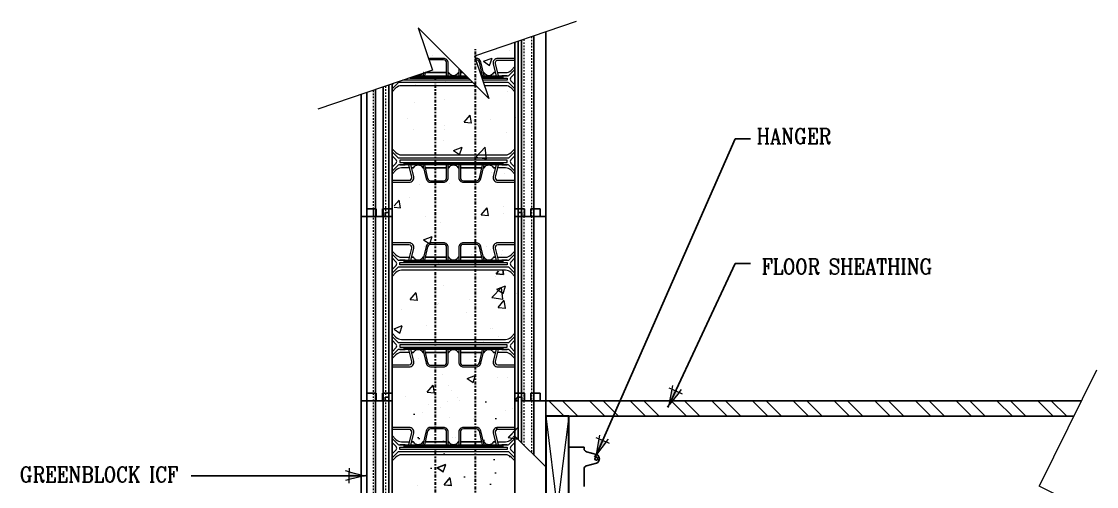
# Model space of a CAD drawing. Header units: inches. Extents: x -234.2 to -160.4, y 353.4 to 433.8.
# Drawn here: x -230.4 to -160.4, y 403.6 to 433.8 of the extents above; entities that cross this region are included whole.
import ezdxf

# ---------------------------------------------------------------- set-up
doc = ezdxf.new("R2010")
doc.units = ezdxf.units.IN
doc.header["$MEASUREMENT"] = 0
for name, pattern in [('CENTER', [2, 1.25, -0.25, 0.25, -0.25]), ('DASHED2', [0.375, 0.25, -0.125]), ('HIDDEN', [0.375, 0.25, -0.125])]:
    doc.linetypes.add(name, pattern=pattern)
for name, color, linetype, lineweight in [('A2 Hatch', 8, 'Continuous', 9), ('A4 medium', 7, 'Continuous', 35), ('DETAILS', 7, 'Continuous', 13), ('DIM', 3, 'Continuous', 13), ('REBAR', 2, 'CENTER', 30)]:
    doc.layers.add(name, color=color, linetype=linetype, lineweight=lineweight)
doc.styles.add('ARCTEXT', font='arctext.shx', dxfattribs={"width": 0.85})
doc.styles.add('RomanC', font='romanc.shx', dxfattribs={"width": 0.85, "height": 5})
doc.dimstyles.new('ARCTEXT1-4', dxfattribs={"dimtxt": 4, "dimasz": 2, "dimexe": 2, "dimexo": 2, "dimgap": 2, "dimtad": 1, "dimdec": 4, "dimzin": 3, "dimdsep": 46, "dimlunit": 4, "dimtxsty": 'ARCTEXT', "dimblk": 'ARCHTICK', "dimcen": 2, "dimaunit": 1, "dimadec": 0, "dimazin": 0, "dimtfac": 1, "dimtdec": 4, "dimtmove": 2, "dimatfit": 3, "dimldrblk": 'arrow', "dimfxl": 1, "dimtolj": 1, "dimtzin": 0, "dimarcsym": 0})

# ---------------------------------------------------------------- blocks, each defined once
blk = doc.blocks.new('_ArchTick')
at = {"color": 0, "linetype": 'ByBlock', "const_width": 0.15}
blk.add_lwpolyline([(-0.5, -0.5), (0.5, 0.5)], dxfattribs=at)
blk = doc.blocks.new('arrow')
at = {"layer": 'DIM'}
blk.add_hatch(color=253, dxfattribs=at).paths.add_polyline_path([(-2, 0.5), (-2, -0.5), (0, 0)])
at = {"layer": 'DIM', "lineweight": 9}
for points in [[(-2, 0.98), (-2, 0.5), (-2.47, 0.62)], [(0.37, 0.09), (0, 0)], [(0.37, -0.09), (0, 0)], [(-2, -0.98), (-2, -0.5), (-2.47, -0.62)]]:
    blk.add_lwpolyline(points, dxfattribs=at)
at = {"layer": 'DIM', "lineweight": 15}
blk.add_lwpolyline([(0, 0), (-2, -0.5), (-2, 0.5), (0, 0)], dxfattribs=at)

msp = doc.modelspace()

# ---------------------------------------------------------------- hatches: boundary and pattern name
at = {"layer": 'A2 Hatch', "ltscale": 0.15}
h = msp.add_hatch(dxfattribs=at)
h.set_pattern_fill('AR-CONC', color=256, scale=0.8, style=0)
h.set_pattern_definition([(50, (-6731.7473, 2224.0895), (5.7380815, -0.502017), [0.6, -6.6]), (355, (-6731.747, 2224.0895), (-1.1100107, 6.017537), [0.48, -5.28]), (100.4514, (-6731.269, 2224.0477), (4.628075, 5.5155163), [0.5099215, -5.609137]), (46.1842, (-6731.747, 2225.6895), (8.5379284, -1.324152), [0.9, -9.9]), (96.6356, (-6731.036, 2225.579), (7.477302, 7.792943), [0.764882, -8.413704]), (351.1842, (-6731.747, 2225.6895), (7.477296, 7.792949), [0.72, -7.92]), (21, (-6730.9473, 2225.2895), (4.7752564, -3.220951), [0.6, -6.6]), (326, (-6730.947, 2225.2895), (1.9465227, 5.8012004), [0.48, -5.28]), (71.4514, (-6730.5493, 2225.021), (6.721781, 2.580244), [0.5099215, -5.609137]), (37.5, (-6731.7473, 2224.0895), (0.09727884, 2.6631508), [0, -5.216, 0, -5.36, 0, -5.3]), (7.5, (-6731.7473, 2224.0895), (2.1045563, 3.1552937), [0, -3.056, 0, -5.096, 0, -2.02]), (327.5, (-6733.5313, 2224.0895), (4.2705795, -0.180439), [0, -2, 0, -6.24, 0, -8.28]), (317.5, (-6734.3313, 2224.0895), (4.6654894, 0.8008399), [0, -2.6, 0, -4.144, 0, -5.88])])
h.paths.add_polyline_path([(-198.186, 409.125), (-206.258, 409.125), (-206.382, 373.762), (-203.512, 374.736), (-204.448, 377.496), (-199.852, 372.9), (-200.788, 375.66), (-198.182, 376.543)])

# ---------------------------------------------------------------- linework, layer by layer
at = {"color": 1}
for p, q in [((-196.258, 433.125), (-196.258, 421.125)), ((-198.258, 432.447), (-198.258, 421.125)), ((-198.058, 432.515), (-198.058, 421.125)), ((-197.843, 432.588), (-197.843, 421.125)), ((-197.023, 432.866), (-197.023, 421.125)), ((-206.458, 429.666), (-206.458, 421.125)), ((-206.258, 429.734), (-206.258, 421.125)), ((-208.258, 429.056), (-208.258, 421.125)), ((-207.908, 429.174), (-207.908, 421.125)), ((-207.333, 429.369), (-207.333, 421.125)), ((-206.833, 429.539), (-206.833, 421.125)), ((-207.908, 421.625), (-207.283, 421.625)), ((-207.908, 421.625), (-207.908, 409.125)), ((-207.333, 421.625), (-207.333, 409.125)), ((-207.283, 421.625), (-207.283, 421.125)), ((-206.883, 421.625), (-206.883, 421.125)), ((-206.883, 421.625), (-206.258, 421.625)), ((-206.833, 421.625), (-206.833, 409.125)), ((-206.708, 421.375), (-206.708, 421.125)), ((-206.708, 421.375), (-206.458, 421.375)), ((-206.458, 421.375), (-206.458, 409.125)), ((-206.258, 421.625), (-206.258, 409.125)), ((-198.258, 421.625), (-198.258, 409.125)), ((-198.258, 421.625), (-197.633, 421.625)), ((-198.058, 421.375), (-198.058, 409.125)), ((-198.058, 421.375), (-197.808, 421.375)), ((-197.808, 421.375), (-197.808, 421.125)), ((-197.633, 421.625), (-197.633, 421.125)), ((-197.233, 421.625), (-197.233, 421.125)), ((-197.233, 421.625), (-196.608, 421.625)), ((-196.608, 421.625), (-196.608, 421.125)), ((-208.258, 421.125), (-206.258, 421.125)), ((-208.258, 421.125), (-208.258, 409.125)), ((-208.258, 421.125), (-206.708, 421.125)), ((-206.833, 421.125), (-207.333, 421.125)), ((-206.458, 421.125), (-206.258, 421.125)), ((-198.258, 421.125), (-196.258, 421.125)), ((-198.258, 421.125), (-198.058, 421.125)), ((-197.843, 421.125), (-196.258, 421.125)), ((-197.843, 421.125), (-197.843, 406.428)), ((-197.023, 421.125), (-197.023, 405.608)), ((-196.258, 421.125), (-196.258, 409.125)), ((-207.908, 409.625), (-207.283, 409.625)), ((-207.908, 409.625), (-207.283, 409.625)), ((-207.908, 409.625), (-207.908, 397.125)), ((-207.333, 409.625), (-207.333, 397.125)), ((-207.283, 409.625), (-207.283, 409.125)), ((-207.283, 409.625), (-207.283, 409.125)), ((-206.883, 409.625), (-206.883, 409.125)), ((-206.883, 409.625), (-206.258, 409.625)), ((-206.883, 409.625), (-206.883, 409.125)), ((-206.883, 409.625), (-206.258, 409.625)), ((-206.833, 409.625), (-206.833, 397.125)), ((-206.708, 409.375), (-206.708, 409.125)), ((-206.708, 409.375), (-206.458, 409.375)), ((-206.708, 409.375), (-206.708, 409.125)), ((-206.708, 409.375), (-206.458, 409.375)), ((-206.458, 409.375), (-206.458, 397.125)), ((-206.258, 409.625), (-206.258, 409.125)), ((-206.258, 409.625), (-206.258, 397.125)), ((-198.258, 409.625), (-198.258, 397.125)), ((-198.258, 409.625), (-197.633, 409.625)), ((-198.058, 409.375), (-198.058, 406.643)), ((-198.058, 409.375), (-197.808, 409.375)), ((-197.808, 409.375), (-197.808, 409.125)), ((-197.633, 409.625), (-197.633, 409.125)), ((-197.233, 409.625), (-197.233, 409.125)), ((-197.233, 409.625), (-196.608, 409.625)), ((-196.608, 409.625), (-196.608, 409.125)), ((-208.258, 409.125), (-206.258, 409.125)), ((-208.258, 409.125), (-206.258, 409.125)), ((-208.258, 409.125), (-206.708, 409.125)), ((-208.258, 409.125), (-208.258, 397.125)), ((-208.258, 409.125), (-206.708, 409.125)), ((-206.833, 409.125), (-207.333, 409.125)), ((-206.833, 409.125), (-207.333, 409.125)), ((-206.458, 409.125), (-206.258, 409.125)), ((-206.458, 409.125), (-206.258, 409.125)), ((-198.258, 409.125), (-198.058, 409.125)), ((-197.843, 409.125), (-196.258, 409.125)), ((-196.258, 408.125), (-196.258, 396.125))]:
    msp.add_line(p, q, dxfattribs=at)
at = {"color": 1, "linetype": 'HIDDEN', "ltscale": 0.02}
for p, q in [((-207.908, 421.625), (-207.283, 421.625)), ((-207.283, 421.625), (-207.283, 421.125)), ((-206.883, 421.625), (-206.883, 421.125)), ((-206.883, 421.625), (-206.258, 421.625)), ((-198.258, 421.625), (-197.633, 421.625)), ((-197.633, 421.625), (-197.633, 421.125)), ((-197.233, 421.625), (-197.233, 421.125)), ((-197.233, 421.625), (-196.608, 421.625)), ((-196.608, 421.625), (-196.608, 421.125)), ((-207.908, 409.625), (-207.283, 409.625)), ((-207.908, 409.625), (-207.908, 409.125)), ((-207.908, 409.625), (-207.283, 409.625)), ((-207.283, 409.625), (-207.283, 409.125)), ((-207.283, 409.625), (-207.283, 409.125)), ((-206.883, 409.625), (-206.883, 409.125)), ((-206.883, 409.625), (-206.258, 409.625)), ((-206.883, 409.625), (-206.883, 409.125)), ((-206.883, 409.625), (-206.258, 409.625))]:
    msp.add_line(p, q, dxfattribs=at)
at = {"ltscale": 0.15}
for p, q in [((-207.283, 421.125), (-206.883, 421.125)), ((-198.995, 417.358), (-199.051, 417.66)), ((-199.537, 417.462), (-199.537, 417.462)), ((-199.514, 417.224), (-199.514, 417.224)), ((-199.473, 417.4), (-199.336, 417.563)), ((-199.473, 417.4), (-198.995, 417.358)), ((-204.533, 411.887), (-204.533, 411.887)), ((-202.616, 410.131), (-202.616, 410.131)), ((-202.014, 409.38), (-202.014, 409.38)), ((-207.283, 409.125), (-206.883, 409.125)), ((-207.283, 409.125), (-206.883, 409.125)), ((-203.856, 408.912), (-203.856, 408.912)), ((-203.134, 408.669), (-203.134, 408.669)), ((-202.664, 409.07), (-202.664, 409.07)), ((-201.854, 409.175), (-201.854, 409.175)), ((-198.393, 408.628), (-198.393, 408.628)), ((-196.258, 408.125), (-196.258, 409.125)), ((-196.258, 409.125), (-161.401, 409.125)), ((-204.249, 408.4), (-204.249, 408.4)), ((-202.501, 408.065), (-202.501, 408.065)), ((-200.977, 407.995), (-200.977, 407.995)), ((-198.864, 408.488), (-198.864, 408.488)), ((-196.258, 408.125), (-161.894, 408.125)), ((-204.294, 406.463), (-204.294, 406.463)), ((-202.292, 406.727), (-202.292, 406.727)), ((-202.112, 406.717), (-202.112, 406.717)), ((-199.262, 407.126), (-199.262, 407.126)), ((-198.258, 406.843), (-196.258, 404.843)), ((-203.958, 406.02), (-203.958, 406.02)), ((-193.759, 406.115), (-194.758, 406.115)), ((-193.759, 406.015), (-193.759, 406.115)), ((-193.612, 405.822), (-192.957, 405.644)), ((-193.612, 405.822), (-192.957, 405.644)), ((-192.957, 405.081), (-193.612, 404.903)), ((-192.957, 405.081), (-193.612, 404.903)), ((-193.759, 404.71), (-193.759, 403.563)), ((-204.58, 403.627), (-204.58, 403.627))]:
    msp.add_line(p, q, dxfattribs=at)
at = {"color": 253, "linetype": 'HIDDEN'}
msp.add_line((-197.883, 408.375), (-197.8, 408.459), dxfattribs=at)
at = {"ltscale": 0.15}
msp.add_circle((-192.959, 405.365), 0.1, dxfattribs=at)
msp.add_circle((-192.959, 405.365), 0.1, dxfattribs=at)
for centre, radius, start, end in [((-193.559, 406.015), 0.2, 180, 254.79988), ((-193.559, 406.015), 0.2, 180, 254.79988), ((-193.059, 405.363), 0.3, 290, 70), ((-193.059, 405.363), 0.3, 290, 70), ((-193.559, 404.71), 0.2, 105.20374, 180), ((-193.559, 404.71), 0.2, 105.20374, 180)]:
    msp.add_arc(centre, radius, start, end, dxfattribs=at)
at = {"layer": 'A2 Hatch', "ltscale": 0.15}
for p, q in [((-204.444, 433.304), (-204.444, 433.304)), ((-198.639, 431.937), (-198.639, 431.937)), ((-203.644, 431.578), (-203.644, 431.578)), ((-202.746, 431.374), (-202.746, 431.374)), ((-200.311, 431.212), (-199.751, 431.427)), ((-200.311, 431.212), (-199.913, 430.943)), ((-199.915, 430.938), (-199.752, 431.422)), ((-199.373, 431.397), (-199.373, 431.397)), ((-201.957, 430.503), (-201.957, 430.503)), ((-202.77, 429.924), (-202.77, 429.924)), ((-200.767, 430.187), (-200.767, 430.187)), ((-200.109, 429.332), (-200.109, 429.332)), ((-198.736, 429.274), (-198.736, 429.274)), ((-204.774, 428.531), (-204.774, 428.531)), ((-202.843, 428.711), (-202.843, 428.711)), ((-205.236, 427.511), (-205.236, 427.511)), ((-201.562, 427.245), (-201.176, 427.704)), ((-201.085, 427.198), (-201.177, 427.699)), ((-198.192, 427.575), (-198.192, 427.575)), ((-204.875, 426.768), (-204.875, 426.768)), ((-202.872, 427.032), (-202.872, 427.032)), ((-202.858, 426.774), (-202.858, 426.774)), ((-201.562, 427.245), (-201.083, 427.203)), ((-200.965, 427.331), (-200.965, 427.331)), ((-199.842, 427.431), (-199.842, 427.431)), ((-202.941, 426.048), (-202.941, 426.048)), ((-198.833, 426.611), (-198.833, 426.611)), ((-202.258, 425.41), (-201.698, 425.625)), ((-202.258, 425.41), (-201.86, 425.142)), ((-201.861, 425.137), (-201.699, 425.62)), ((-200.814, 424.974), (-200.19, 425.623)), ((-200.104, 424.86), (-200.192, 425.619)), ((-200.814, 424.974), (-200.102, 424.864)), ((-201.947, 424.275), (-201.947, 424.275)), ((-199.802, 423.975), (-199.802, 423.975)), ((-198.931, 423.948), (-198.931, 423.948)), ((-204.977, 423.877), (-204.977, 423.877)), ((-203.038, 423.385), (-203.038, 423.385)), ((-204.468, 423.174), (-204.468, 423.174)), ((-202.523, 423.243), (-202.523, 423.243)), ((-198.252, 423.062), (-198.252, 423.062)), ((-206.127, 421.804), (-205.804, 422.189)), ((-205.713, 421.682), (-205.805, 422.184)), ((-205.107, 422.349), (-205.107, 422.349)), ((-200.836, 422.168), (-200.836, 422.168)), ((-206.127, 421.724), (-205.712, 421.687)), ((-200.452, 421.227), (-200.066, 421.687)), ((-200.452, 421.227), (-199.973, 421.185)), ((-199.975, 421.18), (-200.067, 421.682)), ((-199.028, 421.285), (-199.028, 421.285)), ((-198.999, 421.785), (-198.999, 421.785)), ((-204.051, 421.12), (-204.051, 421.12)), ((-203.135, 420.721), (-203.135, 420.721)), ((-204.204, 419.609), (-203.644, 419.824)), ((-203.808, 419.336), (-203.646, 419.819)), ((-204.204, 419.609), (-203.806, 419.341)), ((-204.114, 419.176), (-204.114, 419.176)), ((-200.133, 419.201), (-200.133, 419.201)), ((-204.798, 418.401), (-204.798, 418.401)), ((-201.103, 418.63), (-201.103, 418.63)), ((-199.844, 418.996), (-199.844, 418.996)), ((-199.125, 418.622), (-199.125, 418.622)), ((-199.101, 418.894), (-199.101, 418.894)), ((-203.233, 418.058), (-203.233, 418.058)), ((-198.216, 417.445), (-198.216, 417.445)), ((-202.881, 416.644), (-202.881, 416.644)), ((-199.753, 415.857), (-199.13, 416.506)), ((-199.429, 416.388), (-198.869, 416.603)), ((-199.429, 416.388), (-199.031, 416.12)), ((-199.043, 415.743), (-199.131, 416.502)), ((-199.032, 416.115), (-198.87, 416.598)), ((-205.08, 415.712), (-204.694, 416.171)), ((-205.08, 415.712), (-204.602, 415.67)), ((-204.603, 415.665), (-204.695, 416.166)), ((-201.205, 415.738), (-201.205, 415.738)), ((-199.753, 415.857), (-199.041, 415.747)), ((-199.342, 415.21), (-198.956, 415.669)), ((-199.222, 415.958), (-199.222, 415.958)), ((-198.865, 415.163), (-198.957, 415.664)), ((-198.175, 416.137), (-198.175, 416.137)), ((-205.672, 415.088), (-205.672, 415.088)), ((-203.33, 415.395), (-203.33, 415.395)), ((-203.208, 415.475), (-203.208, 415.475)), ((-201.402, 414.908), (-201.402, 414.908)), ((-199.342, 415.21), (-198.863, 415.168)), ((-206.126, 413.818), (-205.591, 414.023)), ((-206.126, 413.791), (-205.753, 413.54)), ((-205.754, 413.534), (-205.592, 414.018)), ((-203.986, 414.014), (-203.986, 414.014)), ((-199.826, 413.844), (-199.826, 413.844)), ((-199.715, 413.833), (-199.715, 413.833)), ((-204.491, 413.044), (-204.491, 413.044)), ((-200.28, 412.982), (-200.28, 412.982)), ((-199.32, 413.295), (-199.32, 413.295)), ((-205.312, 412.319), (-205.312, 412.319)), ((-203.427, 412.732), (-203.427, 412.732)), ((-203.31, 412.583), (-203.31, 412.583)), ((-202.993, 410.842), (-202.993, 410.842)), ((-201.375, 410.587), (-200.815, 410.802)), ((-200.979, 410.314), (-200.817, 410.797)), ((-198.723, 410.661), (-198.723, 410.661)), ((-203.97, 409.694), (-203.584, 410.154)), ((-203.493, 409.647), (-203.585, 410.149)), ((-203.524, 410.069), (-203.524, 410.069)), ((-201.375, 410.587), (-200.978, 410.319)), ((-199.417, 410.632), (-199.417, 410.632)), ((-205.414, 409.428), (-205.414, 409.428)), ((-203.97, 409.694), (-203.491, 409.652)), ((-202.384, 409.827), (-202.384, 409.827)), ((-198.232, 409.192), (-198.021, 409.443)), ((-200.156, 409.071), (-200.156, 409.071)), ((-198.232, 409.192), (-198.022, 409.174)), ((-195.058, 408.125), (-196.058, 409.125)), ((-194.174, 408.125), (-195.174, 409.125)), ((-192.406, 408.125), (-193.406, 409.125)), ((-191.522, 408.125), (-192.522, 409.125)), ((-189.754, 408.125), (-190.754, 409.125)), ((-188.87, 408.125), (-189.87, 409.125)), ((-187.103, 408.125), (-188.103, 409.125)), ((-186.219, 408.125), (-187.219, 409.125)), ((-184.451, 408.125), (-185.451, 409.125)), ((-183.567, 408.125), (-184.567, 409.125)), ((-181.799, 408.125), (-182.799, 409.125)), ((-180.915, 408.125), (-181.915, 409.125)), ((-179.148, 408.125), (-180.148, 409.125)), ((-178.264, 408.125), (-179.264, 409.125)), ((-176.496, 408.125), (-177.496, 409.125)), ((-175.612, 408.125), (-176.612, 409.125)), ((-173.844, 408.125), (-174.844, 409.125)), ((-172.96, 408.125), (-173.96, 409.125)), ((-171.193, 408.125), (-172.193, 409.125)), ((-170.309, 408.125), (-171.309, 409.125)), ((-168.541, 408.125), (-169.541, 409.125)), ((-167.657, 408.125), (-168.657, 409.125)), ((-165.889, 408.125), (-166.889, 409.125)), ((-165.005, 408.125), (-166.005, 409.125)), ((-163.238, 408.125), (-164.238, 409.125)), ((-162.354, 408.125), (-163.354, 409.125)), ((-204.822, 408.27), (-204.822, 408.27)), ((-199.514, 407.969), (-199.514, 407.969)), ((-196.258, 408.125), (-194.758, 396.125)), ((-194.758, 408.125), (-196.258, 396.125)), ((-203.622, 407.406), (-203.622, 407.406)), ((-199.437, 407.337), (-199.437, 407.337)), ((-198.692, 406.74), (-198.069, 407.389)), ((-198.239, 407.315), (-198.239, 407.315)), ((-198.029, 407.028), (-198.071, 407.385)), ((-204.551, 406.754), (-204.551, 406.754)), ((-204.489, 406.671), (-204.489, 406.671)), ((-202.905, 406.514), (-202.905, 406.514)), ((-200.281, 406.573), (-200.281, 406.573)), ((-198.692, 406.74), (-198.031, 406.637)), ((-202.864, 405.679), (-202.864, 405.679)), ((-199.611, 405.306), (-199.611, 405.306)), ((-198.594, 405.499), (-198.594, 405.499)), ((-203.719, 404.743), (-203.719, 404.743)), ((-203.322, 404.786), (-202.762, 405.001)), ((-203.322, 404.786), (-202.924, 404.517)), ((-202.926, 404.512), (-202.763, 404.996)), ((-199.538, 404.445), (-199.538, 404.445)), ((-202.86, 403.676), (-202.474, 404.136)), ((-202.86, 403.676), (-202.381, 403.635)), ((-202.383, 403.63), (-202.475, 404.131)), ((-201.541, 404.181), (-201.541, 404.181)), ((-199.849, 403.714), (-199.849, 403.714))]:
    msp.add_line(p, q, dxfattribs=at)
at = {"layer": 'A2 Hatch', "linetype": 'DASHED2', "ltscale": 0.15}
for p, q in [((-197.683, 432.642), (-197.683, 421.125)), ((-197.183, 432.812), (-197.183, 421.125)), ((-206.673, 429.593), (-206.673, 421.125)), ((-207.493, 429.315), (-207.493, 421.125)), ((-207.493, 421.625), (-207.493, 409.125)), ((-206.673, 421.625), (-206.673, 409.125)), ((-197.683, 421.125), (-197.683, 406.268)), ((-197.183, 421.125), (-197.183, 405.768)), ((-207.493, 409.625), (-207.493, 397.125)), ((-206.673, 409.625), (-206.673, 397.125))]:
    msp.add_line(p, q, dxfattribs=at)
at = {"layer": 'A4 medium', "ltscale": 0.15}
msp.add_lwpolyline([(-194.758, 396.125), (-194.758, 408.125), (-196.258, 408.125), (-196.258, 396.125)], close=True, dxfattribs=at)
at = {"layer": 'DETAILS', "color": 6, "lineweight": 20}
for p, q in [((-201.81, 430.475), (-201.643, 430.475)), ((-201.643, 430.475), (-201.81, 430.475)), ((-200.41, 430.475), (-200.531, 430.475)), ((-200.531, 430.475), (-200.41, 430.475))]:
    msp.add_line(p, q, dxfattribs=at)
for points in [[(-202.606, 430.275), (-202.606, 431.105, 0.414214), (-202.906, 431.405), (-203.749, 431.405, 0.108366), (-203.874, 431.378, 0.108366)], [(-202.706, 430.275), (-202.706, 431.105, 0.414214), (-202.906, 431.305), (-203.749, 431.305, 0.121733), (-203.842, 431.282, 0.121733)], [(-200.259, 430.275), (-200.476, 431.176, 0.346495), (-200.767, 431.405), (-200.846, 431.405)], [(-200.362, 430.275), (-200.573, 431.152, 0.346495), (-200.767, 431.305), (-200.812, 431.305)], [(-198.258, 431.405), (-199.379, 431.405, 0.485338), (-199.67, 431.035), (-199.487, 430.275)], [(-198.258, 431.275), (-199.379, 431.275, 0.485338), (-199.544, 431.066), (-199.354, 430.275), (-198.757, 430.275), (-199.007, 430.275), (-199.107, 430.275)], [(-204.662, 430.275), (-202.258, 430.275, -0.279322), (-202.544, 430.449, 0.279322), (-202.588, 430.475)], [(-204.306, 430.396, -0.291642), (-204.634, 430.285)], [(-201.928, 430.475, 0.279322), (-201.972, 430.449, -0.279322), (-202.258, 430.275), (-201.443, 430.275)], [(-200.463, 430.275), (-198.699, 430.275, 0.198912), (-198.628, 430.305), (-198.258, 430.675)], [(-199.629, 430.475), (-199.535, 430.475), (-199.629, 430.475, 0.279322), (-199.673, 430.449, -0.605918), (-200.244, 430.449, 0.279322), (-200.289, 430.475)], [(-199.402, 430.475), (-198.865, 430.475, 0.198912), (-198.511, 430.622), (-198.258, 430.875)], [(-198.258, 430.425), (-198.526, 430.156, 0.414214), (-198.526, 429.944), (-198.258, 429.676)], [(-200.993, 429.825), (-202.258, 429.825), (-205.817, 429.825, 0.198912), (-205.888, 429.796), (-206.258, 429.426)], [(-200.793, 429.625), (-202.258, 429.625), (-205.652, 429.625, 0.198912), (-206.005, 429.479), (-206.258, 429.226)], [(-200.429, 430.175), (-199.107, 430.175), (-199.01, 430.197, 0.780776), (-199.01, 430.203), (-199.107, 430.225), (-200.446, 430.225)], [(-198.258, 429.426), (-198.628, 429.796, 0.198912), (-198.699, 429.825), (-200.31, 429.825)], [(-198.258, 429.226), (-198.511, 429.479, 0.198912), (-198.865, 429.625), (-200.242, 429.625)], [(-206.258, 425.525), (-206.005, 425.272, 0.198912), (-205.652, 425.125), (-202.258, 425.125), (-198.865, 425.125, 0.198912), (-198.511, 425.272), (-198.258, 425.525)], [(-206.258, 425.325), (-205.888, 424.955, 0.198912), (-205.817, 424.925), (-202.258, 424.925), (-198.699, 424.925, 0.198912), (-198.628, 424.955), (-198.258, 425.325)], [(-206.258, 424.326), (-205.99, 424.594, 0.414214), (-205.99, 424.806), (-206.258, 425.075)], [(-198.258, 425.075), (-198.526, 424.806, 0.414214), (-198.526, 424.594), (-198.258, 424.326)], [(-202.588, 424.275, 0.279322), (-202.544, 424.302, -0.279322), (-202.258, 424.475), (-205.817, 424.475, 0.198912), (-205.888, 424.446), (-206.258, 424.076)], [(-206.258, 423.475), (-205.137, 423.475, 0.485338), (-204.972, 423.685), (-205.163, 424.475), (-205.759, 424.475), (-205.509, 424.475), (-205.409, 424.475)], [(-206.258, 423.345), (-205.137, 423.345, 0.485338), (-204.846, 423.716), (-205.029, 424.475)], [(-205.114, 424.275), (-205.652, 424.275, 0.198912), (-206.005, 424.129), (-206.258, 423.876)], [(-204.888, 424.275), (-204.981, 424.275), (-204.888, 424.275, 0.279322), (-204.843, 424.302, -0.605918), (-204.272, 424.302, 0.279322), (-204.227, 424.275)], [(-204.257, 424.475), (-204.04, 423.575, 0.346495), (-203.749, 423.345), (-202.906, 423.345, 0.414214), (-202.606, 423.645), (-202.606, 424.475)], [(-204.155, 424.475), (-203.943, 423.598, 0.346495), (-203.749, 423.445), (-202.906, 423.445, 0.414214), (-202.706, 423.645), (-202.706, 424.475)], [(-198.258, 424.076), (-198.628, 424.446, 0.198912), (-198.699, 424.475), (-202.258, 424.475, -0.279322), (-201.972, 424.302, 0.279322), (-201.928, 424.275)], [(-201.91, 424.475), (-201.91, 423.645, 0.414214), (-201.61, 423.345), (-200.767, 423.345, 0.346495), (-200.476, 423.575), (-200.259, 424.475)], [(-201.81, 424.475), (-201.81, 423.645, 0.414214), (-201.61, 423.445), (-200.767, 423.445, 0.346495), (-200.573, 423.598), (-200.362, 424.475)], [(-200.289, 424.275, 0.279322), (-200.244, 424.302, -0.605918), (-199.673, 424.302, 0.279322), (-199.629, 424.275), (-199.535, 424.275), (-199.629, 424.275)], [(-199.487, 424.475), (-199.67, 423.716, 0.485338), (-199.379, 423.345), (-198.258, 423.345)], [(-199.107, 424.475), (-199.007, 424.475), (-198.757, 424.475), (-199.354, 424.475), (-199.544, 423.685, 0.485338), (-199.379, 423.475), (-198.258, 423.475)], [(-198.258, 423.876), (-198.511, 424.129, 0.198912), (-198.865, 424.275), (-199.402, 424.275)], [(-205.029, 418.275), (-204.846, 419.035, 0.485338), (-205.137, 419.405), (-206.258, 419.405)], [(-205.409, 418.275), (-205.509, 418.275), (-205.759, 418.275), (-205.163, 418.275), (-204.972, 419.066, 0.485338), (-205.137, 419.275), (-206.258, 419.275)], [(-202.606, 418.275), (-202.606, 419.105, 0.414214), (-202.906, 419.405), (-203.749, 419.405, 0.346495), (-204.04, 419.176), (-204.257, 418.275)], [(-202.706, 418.275), (-202.706, 419.105, 0.414214), (-202.906, 419.305), (-203.749, 419.305, 0.346495), (-203.943, 419.152), (-204.155, 418.275)], [(-200.259, 418.275), (-200.476, 419.176, 0.346495), (-200.767, 419.405), (-201.61, 419.405, 0.414214), (-201.91, 419.105), (-201.91, 418.275)], [(-200.362, 418.275), (-200.573, 419.152, 0.346495), (-200.767, 419.305), (-201.61, 419.305, 0.414214), (-201.81, 419.105), (-201.81, 418.275)], [(-198.258, 419.405), (-199.379, 419.405, 0.485338), (-199.67, 419.035), (-199.487, 418.275)], [(-198.258, 419.275), (-199.379, 419.275, 0.485338), (-199.544, 419.066), (-199.354, 418.275), (-198.757, 418.275), (-199.007, 418.275), (-199.107, 418.275)], [(-206.258, 418.875), (-206.005, 418.622, 0.198912), (-205.652, 418.475), (-205.114, 418.475)], [(-206.258, 418.675), (-205.888, 418.305, 0.198912), (-205.817, 418.275), (-202.258, 418.275, -0.279322), (-202.544, 418.449, 0.279322), (-202.588, 418.475)], [(-206.258, 417.676), (-205.99, 417.944, 0.414214), (-205.99, 418.156), (-206.258, 418.425)], [(-204.227, 418.475, 0.279322), (-204.272, 418.449, -0.605918), (-204.843, 418.449, 0.279322), (-204.888, 418.475), (-204.981, 418.475), (-204.888, 418.475)], [(-201.928, 418.475, 0.279322), (-201.972, 418.449, -0.279322), (-202.258, 418.275), (-198.699, 418.275, 0.198912), (-198.628, 418.305), (-198.258, 418.675)], [(-199.629, 418.475), (-199.535, 418.475), (-199.629, 418.475, 0.279322), (-199.673, 418.449, -0.605918), (-200.244, 418.449, 0.279322), (-200.289, 418.475)], [(-199.402, 418.475), (-198.865, 418.475, 0.198912), (-198.511, 418.622), (-198.258, 418.875)], [(-198.258, 418.425), (-198.526, 418.156, 0.414214), (-198.526, 417.944), (-198.258, 417.676)], [(-198.258, 417.426), (-198.628, 417.796, 0.198912), (-198.699, 417.825), (-202.258, 417.825), (-205.817, 417.825, 0.198912), (-205.888, 417.796), (-206.258, 417.426)], [(-198.258, 417.226), (-198.511, 417.479, 0.198912), (-198.865, 417.625), (-202.258, 417.625), (-205.652, 417.625, 0.198912), (-206.005, 417.479), (-206.258, 417.226)], [(-206.258, 413.525), (-206.005, 413.272, 0.198912), (-205.652, 413.125), (-202.258, 413.125), (-198.865, 413.125, 0.198912), (-198.511, 413.272), (-198.258, 413.525)], [(-206.258, 413.325), (-205.888, 412.955, 0.198912), (-205.817, 412.925), (-202.258, 412.925), (-198.699, 412.925, 0.198912), (-198.628, 412.955), (-198.258, 413.325)], [(-206.258, 412.326), (-205.99, 412.594, 0.414214), (-205.99, 412.806), (-206.258, 413.075)], [(-198.258, 413.075), (-198.526, 412.806, 0.414214), (-198.526, 412.594), (-198.258, 412.326)], [(-202.588, 412.275, 0.279322), (-202.544, 412.302, -0.279322), (-202.258, 412.475), (-205.817, 412.475, 0.198912), (-205.888, 412.446), (-206.258, 412.076)], [(-206.258, 411.475), (-205.137, 411.475, 0.485338), (-204.972, 411.685), (-205.163, 412.475), (-205.759, 412.475), (-205.509, 412.475), (-205.409, 412.475)], [(-206.258, 411.345), (-205.137, 411.345, 0.485338), (-204.846, 411.716), (-205.029, 412.475)], [(-205.114, 412.275), (-205.652, 412.275, 0.198912), (-206.005, 412.129), (-206.258, 411.876)], [(-204.888, 412.275), (-204.981, 412.275), (-204.888, 412.275, 0.279322), (-204.843, 412.302, -0.605918), (-204.272, 412.302, 0.279322), (-204.227, 412.275)], [(-204.257, 412.475), (-204.04, 411.575, 0.346495), (-203.749, 411.345), (-202.906, 411.345, 0.414214), (-202.606, 411.645), (-202.606, 412.475)], [(-204.155, 412.475), (-203.943, 411.598, 0.346495), (-203.749, 411.445), (-202.906, 411.445, 0.414214), (-202.706, 411.645), (-202.706, 412.475)], [(-198.258, 412.076), (-198.628, 412.446, 0.198912), (-198.699, 412.475), (-202.258, 412.475, -0.279322), (-201.972, 412.302, 0.279322), (-201.928, 412.275)], [(-201.91, 412.475), (-201.91, 411.645, 0.414214), (-201.61, 411.345), (-200.767, 411.345, 0.346495), (-200.476, 411.575), (-200.259, 412.475)], [(-201.81, 412.475), (-201.81, 411.645, 0.414214), (-201.61, 411.445), (-200.767, 411.445, 0.346495), (-200.573, 411.598), (-200.362, 412.475)], [(-200.289, 412.275, 0.279322), (-200.244, 412.302, -0.605918), (-199.673, 412.302, 0.279322), (-199.629, 412.275), (-199.535, 412.275), (-199.629, 412.275)], [(-199.487, 412.475), (-199.67, 411.716, 0.485338), (-199.379, 411.345), (-198.258, 411.345)], [(-199.107, 412.475), (-199.007, 412.475), (-198.757, 412.475), (-199.354, 412.475), (-199.544, 411.685, 0.485338), (-199.379, 411.475), (-198.258, 411.475)], [(-198.258, 411.876), (-198.511, 412.129, 0.198912), (-198.865, 412.275), (-199.402, 412.275)], [(-205.029, 406.275), (-204.846, 407.035, 0.485338), (-205.137, 407.405), (-206.258, 407.405)], [(-205.409, 406.275), (-205.509, 406.275), (-205.759, 406.275), (-205.163, 406.275), (-204.972, 407.066, 0.485338), (-205.137, 407.275), (-206.258, 407.275)], [(-202.606, 406.275), (-202.606, 407.105, 0.414214), (-202.906, 407.405), (-203.749, 407.405, 0.346495), (-204.04, 407.176), (-204.257, 406.275)], [(-202.706, 406.275), (-202.706, 407.105, 0.414214), (-202.906, 407.305), (-203.749, 407.305, 0.346495), (-203.943, 407.152), (-204.155, 406.275)], [(-200.259, 406.275), (-200.476, 407.176, 0.346495), (-200.767, 407.405), (-201.61, 407.405, 0.414214), (-201.91, 407.105), (-201.91, 406.275)], [(-200.362, 406.275), (-200.573, 407.152, 0.346495), (-200.767, 407.305), (-201.61, 407.305, 0.414214), (-201.81, 407.105), (-201.81, 406.275)], [(-198.258, 407.405), (-199.379, 407.405, 0.485338), (-199.67, 407.035), (-199.487, 406.275)], [(-198.258, 407.275), (-199.379, 407.275, 0.485338), (-199.544, 407.066), (-199.354, 406.275), (-198.757, 406.275), (-199.007, 406.275), (-199.107, 406.275)], [(-206.258, 406.875), (-206.005, 406.622, 0.198912), (-205.652, 406.475), (-205.114, 406.475)], [(-206.258, 406.675), (-205.888, 406.305, 0.198912), (-205.817, 406.275), (-202.258, 406.275, -0.279322), (-202.544, 406.449, 0.279322), (-202.588, 406.475)], [(-204.227, 406.475, 0.279322), (-204.272, 406.449, -0.605918), (-204.843, 406.449, 0.279322), (-204.888, 406.475), (-204.981, 406.475), (-204.888, 406.475)], [(-201.928, 406.475, 0.279322), (-201.972, 406.449, -0.279322), (-202.258, 406.275), (-198.699, 406.275, 0.198912), (-198.628, 406.305), (-198.258, 406.675)], [(-199.629, 406.475), (-199.535, 406.475), (-199.629, 406.475, 0.279322), (-199.673, 406.449, -0.605918), (-200.244, 406.449, 0.279322), (-200.289, 406.475)], [(-199.402, 406.475), (-198.865, 406.475, 0.198912), (-198.511, 406.622), (-198.258, 406.875)], [(-206.258, 405.676), (-205.99, 405.944, 0.414214), (-205.99, 406.156), (-206.258, 406.425)], [(-198.258, 405.426), (-198.628, 405.796, 0.198912), (-198.699, 405.825), (-202.258, 405.825), (-205.817, 405.825, 0.198912), (-205.888, 405.796), (-206.258, 405.426)], [(-198.258, 406.425), (-198.526, 406.156, 0.414214), (-198.526, 405.944), (-198.258, 405.676)], [(-198.258, 405.226), (-198.511, 405.479, 0.198912), (-198.865, 405.625), (-202.258, 405.625), (-205.652, 405.625, 0.198912), (-206.005, 405.479), (-206.258, 405.226)]]:
    msp.add_lwpolyline(points, format="xyb", dxfattribs=at)
for points in [[(-204.221, 430.425), (-204.257, 430.275)], [(-204.109, 430.463), (-204.155, 430.275)], [(-201.91, 430.742), (-201.91, 430.275)], [(-201.81, 430.642), (-201.81, 430.275)], [(-206.258, 429.676), (-206.17, 429.764)], [(-201.143, 429.975), (-202.258, 429.975), (-205.546, 429.975)], [(-205.104, 430.125), (-202.258, 430.125), (-201.293, 430.125)], [(-204.956, 430.175), (-202.258, 430.175), (-201.343, 430.175)], [(-201.393, 430.225), (-202.258, 430.225), (-204.809, 430.225)], [(-200.412, 430.125), (-198.757, 430.125), (-198.757, 429.975), (-200.361, 429.975)]]:
    msp.add_lwpolyline(points, dxfattribs=at)
for points in [[(-204.209, 430.475), (-204.227, 430.475)], [(-202.706, 430.475), (-204.106, 430.475)], [(-202.606, 430.475), (-202.588, 430.475)], [(-201.91, 430.475), (-201.928, 430.475)], [(-200.307, 430.475), (-200.289, 430.475)], [(-204.724, 429.7), (-204.737, 429.7)], [(-202.258, 424.625), (-198.757, 424.625), (-198.757, 424.775), (-202.258, 424.775), (-205.759, 424.775), (-205.759, 424.625)], [(-204.209, 424.275), (-204.227, 424.275)], [(-202.706, 424.275), (-204.106, 424.275)], [(-202.606, 424.275), (-202.588, 424.275)], [(-201.91, 424.275), (-201.928, 424.275)], [(-201.81, 424.275), (-200.41, 424.275)], [(-200.307, 424.275), (-200.289, 424.275)], [(-204.209, 418.475), (-204.227, 418.475)], [(-202.706, 418.475), (-204.106, 418.475)], [(-202.606, 418.475), (-202.588, 418.475)], [(-201.91, 418.475), (-201.928, 418.475)], [(-201.81, 418.475), (-200.41, 418.475)], [(-200.307, 418.475), (-200.289, 418.475)], [(-202.258, 418.125), (-198.757, 418.125), (-198.757, 417.975), (-202.258, 417.975), (-205.759, 417.975), (-205.759, 418.125)], [(-202.258, 412.625), (-198.757, 412.625), (-198.757, 412.775), (-202.258, 412.775), (-205.759, 412.775), (-205.759, 412.625)], [(-204.209, 412.275), (-204.227, 412.275)], [(-202.706, 412.275), (-204.106, 412.275)], [(-202.606, 412.275), (-202.588, 412.275)], [(-201.91, 412.275), (-201.928, 412.275)], [(-201.81, 412.275), (-200.41, 412.275)], [(-200.307, 412.275), (-200.289, 412.275)], [(-204.209, 406.475), (-204.227, 406.475)], [(-202.706, 406.475), (-204.106, 406.475)], [(-202.606, 406.475), (-202.588, 406.475)], [(-201.91, 406.475), (-201.928, 406.475)], [(-201.81, 406.475), (-200.41, 406.475)], [(-200.307, 406.475), (-200.289, 406.475)], [(-202.258, 406.125), (-198.757, 406.125), (-198.757, 405.975), (-202.258, 405.975), (-205.759, 405.975), (-205.759, 406.125)]]:
    msp.add_lwpolyline(points, close=True, dxfattribs=at)
for points in [[(-202.258, 424.525), (-199.107, 424.525), (-199.01, 424.547, 0.780776), (-199.01, 424.553), (-199.107, 424.575), (-202.258, 424.575), (-205.409, 424.575), (-205.506, 424.553, 0.780776), (-205.506, 424.547), (-205.409, 424.525)], [(-202.258, 418.225), (-205.409, 418.225), (-205.506, 418.203, 0.780776), (-205.506, 418.197), (-205.409, 418.175), (-202.258, 418.175), (-199.107, 418.175), (-199.01, 418.197, 0.780776), (-199.01, 418.203), (-199.107, 418.225)], [(-202.258, 412.525), (-199.107, 412.525), (-199.01, 412.547, 0.780776), (-199.01, 412.553), (-199.107, 412.575), (-202.258, 412.575), (-205.409, 412.575), (-205.506, 412.553, 0.780776), (-205.506, 412.547), (-205.409, 412.525)], [(-202.258, 406.225), (-205.409, 406.225), (-205.506, 406.203, 0.780776), (-205.506, 406.197), (-205.409, 406.175), (-202.258, 406.175), (-199.107, 406.175), (-199.01, 406.197, 0.780776), (-199.01, 406.203), (-199.107, 406.225)]]:
    msp.add_lwpolyline(points, format="xyb", close=True, dxfattribs=at)
at = {"layer": 'DIM'}
for p in [(-160.414, 411.125), (-161.522, 402.293)]:
    msp.add_line(p, (-164.136, 403.583), dxfattribs=at)
msp.add_lwpolyline([(-194.269, 433.8), (-200.896, 431.552), (-199.96, 428.792), (-204.556, 433.389), (-203.62, 430.629), (-211.085, 428.097)], dxfattribs=at)
at = {"layer": 'REBAR', "ltscale": 0.15}
for p, q in [((-200.824, 376.077), (-200.824, 432.007)), ((-203.451, 430.173), (-203.451, 374.242))]:
    msp.add_line(p, q, dxfattribs=at)

# ---------------------------------------------------------------- texts
at = {"layer": 'DIM', "color": 3, "char_height": 1, "width": 22.68955, "style": 'RomanC'}
for s, insert, attachment_point in [('HANGER', (-182.533, 426.844), 1), ('FLOOR SHEATHING ', (-182.204, 418.363), 1), ('GREENBLOCK ICF', (-220.172, 404.845), 3)]:
    msp.add_mtext(s, dxfattribs=dict(at, insert=insert, attachment_point=attachment_point))

# ---------------------------------------------------------------- leaders
at = {"layer": 'DIM'}
for points in [[(-192.957, 405.644), (-183.939, 426.176), (-182.939, 426.176)], [(-188.221, 408.875), (-183.939, 418.055), (-182.939, 418.054)], [(-208.055, 404.262), (-213.813, 404.263), (-219.333, 404.263)]]:
    msp.add_leader(points, dimstyle='ARCTEXT1-4', override={"dimasz": 0.5, "dimtad": 0}, dxfattribs=at)

doc.saveas('drawing.dxf')
